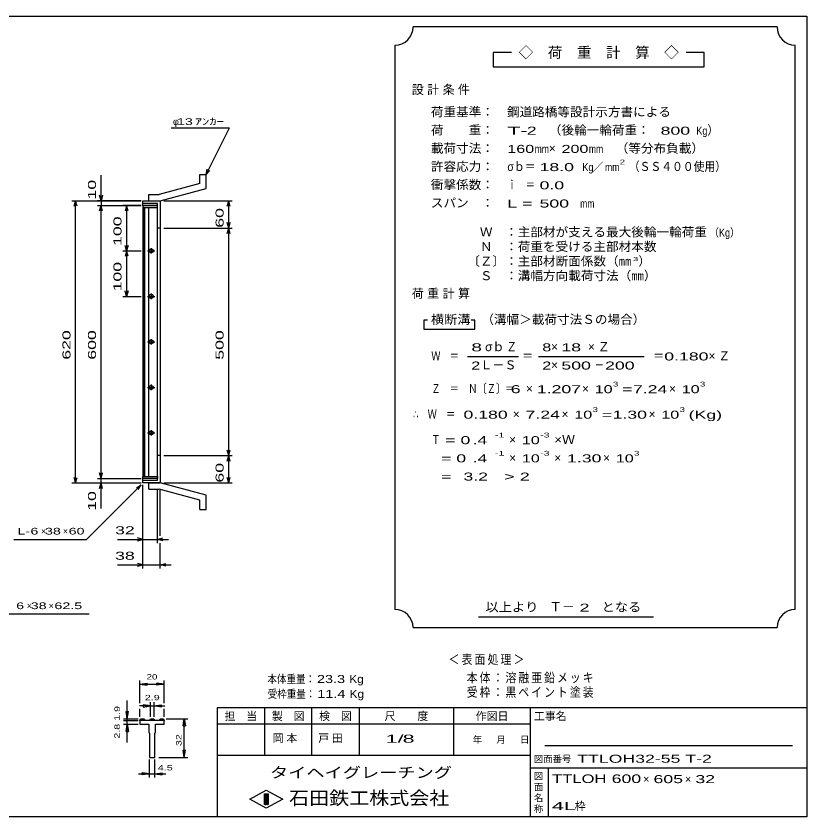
# Model space of a CAD drawing. Units: millimetres, scale not verified. Extents: x -1456 to 1385, y -1026 to 843.
# Drawn here: x -353 to 1385, y -917 to 843 of the extents above; entities that cross this region are included whole.
import ezdxf
from ezdxf.enums import TextEntityAlignment as Align

# ---------------------------------------------------------------- set-up
doc = ezdxf.new("R2010")
doc.units = ezdxf.units.MM
doc.header["$LTSCALE"] = 8
for name, color, linetype, lineweight in [('0_2', 150, 'Continuous', 25), ('16', 3, 'Continuous', 25), ('19', 6, 'Continuous', 25), ('22', 2, 'Continuous', 25), ('32', 4, 'Continuous', 25)]:
    doc.layers.add(name, color=color, linetype=linetype, lineweight=lineweight)
doc.styles.add('ベクトル', font='')
doc.styles.get('ベクトル').set_extended_font_data('ベクトル')

msp = doc.modelspace()

# ---------------------------------------------------------------- linework, layer by layer
at = {"layer": '0_2'}
for p, q in [((-1383.2, 842.8), (1384.8, 842.8)), ((1384.8, 842.8), (1384.8, -917.2)), ((1384.8, -677.2), (88.8, -677.2)), ((88.8, -677.2), (88.8, -917.2)), ((192.8, -677.2), (192.8, -781.2)), ((296.8, -781.2), (296.8, -677.2)), ((400.8, -677.2), (400.8, -781.2)), ((608.8, -781.2), (608.8, -677.2)), ((776.8, -677.2), (776.8, -917.2)), ((776.8, -713.2), (88.8, -713.2)), ((1352.8, -761.2), (808.8, -761.2)), ((88.8, -781.2), (776.8, -781.2)), ((776.8, -809.2), (1384.8, -809.2)), ((816.8, -917.2), (816.8, -809.2)), ((160.8, -878), (196.8, -858)), ((196.8, -858), (232.8, -878)), ((196.8, -898), (160.8, -878)), ((192.8, -866), (200.8, -866)), ((192.8, -890), (192.8, -866)), ((192.8, -866), (194.4, -866)), ((194.4, -866), (194.4, -890)), ((196, -890), (196, -866)), ((196, -866), (197.6, -866)), ((232.8, -878), (196.8, -898)), ((197.6, -866), (197.6, -890)), ((199.2, -890), (199.2, -866)), ((199.2, -866), (200.8, -866)), ((200.8, -866), (200.8, -890)), ((200.8, -866), (200.8, -890)), ((200.8, -890), (192.8, -890)), ((194.4, -890), (196, -890)), ((197.6, -890), (199.2, -890)), ((1384.8, -917.2), (-1383.2, -917.2))]:
    msp.add_line(p, q, dxfattribs=at)
at = {"layer": '16'}
for p, q in [((-42.3, 426.8), (-74.3, 426.8)), ((-74.3, 426.8), (-74.3, 422.3)), ((-42.3, 422.3), (-42.3, 426.8)), ((-74.3, 422.3), (-42.3, 422.3)), ((-74.3, 422.3), (-74.3, -168.7)), ((-42.3, 422.3), (-74.3, 422.3)), ((-72.8, 422.3), (-72.8, -168.7)), ((-69.8, -168.7), (-69.8, 422.3)), ((-62.3, 422.3), (-62.3, -168.7)), ((-42.3, -168.7), (-42.3, 422.3)), ((-64.3, 326.8), (-48.3, 326.8)), ((-54.3, 329.8), (-58.3, 329.8)), ((-58.3, 323.8), (-54.3, 323.8)), ((-56.3, 332.8), (-56.3, 320.8)), ((-54.3, 229.8), (-58.3, 229.8)), ((-56.3, 232.8), (-56.3, 220.8)), ((-64.3, 226.8), (-48.3, 226.8)), ((-58.3, 223.8), (-54.3, 223.8)), ((-64.3, 126.8), (-48.3, 126.8)), ((-54.3, 129.8), (-58.3, 129.8)), ((-58.3, 123.8), (-54.3, 123.8)), ((-56.3, 132.8), (-56.3, 120.8)), ((-64.3, 26.8), (-48.3, 26.8)), ((-54.3, 29.8), (-58.3, 29.8)), ((-58.3, 23.8), (-54.3, 23.8)), ((-56.3, 32.8), (-56.3, 20.8)), ((-54.3, -70.2), (-58.3, -70.2)), ((-56.3, -67.2), (-56.3, -79.2)), ((-64.3, -73.2), (-48.3, -73.2)), ((-58.3, -76.2), (-54.3, -76.2)), ((-74.3, -168.7), (-42.3, -168.7)), ((-74.3, -173.2), (-74.3, -168.7)), ((-74.3, -168.7), (-42.3, -168.7)), ((-42.3, -173.2), (-74.3, -173.2)), ((-42.3, -168.7), (-42.3, -173.2))]:
    msp.add_line(p, q, dxfattribs=at)
for centre, radius, start, end in [((-58.3, 326.8), 3, 90, 270), ((-56.3, 326.8), 4, 46.6, 133.4), ((-56.3, 326.8), 4, 226.6, 313.4), ((-54.3, 326.8), 3, 270, 90), ((-58.3, 226.8), 3, 90, 270), ((-56.3, 226.8), 4, 46.6, 133.4), ((-54.3, 226.8), 3, 270, 90), ((-56.3, 226.8), 4, 226.6, 313.4), ((-58.3, 126.8), 3, 90, 270), ((-56.3, 126.8), 4, 46.6, 133.4), ((-56.3, 126.8), 4, 226.6, 313.4), ((-54.3, 126.8), 3, 270, 90), ((-58.3, 26.8), 3, 90, 270), ((-56.3, 26.8), 4, 46.6, 133.4), ((-56.3, 26.8), 4, 226.6, 313.4), ((-54.3, 26.8), 3, 270, 90), ((-58.3, -73.2), 3, 90, 270), ((-56.3, -73.2), 4, 46.6, 133.4), ((-54.3, -73.2), 3, 270, 90), ((-56.3, -73.2), 4, 226.6, 313.4)]:
    msp.add_arc(centre, radius, start, end, dxfattribs=at)
at = {"layer": '19'}
for p, q in [((50.7, 494.8), (64.7, 494.8)), ((50.7, 474.8), (50.7, 494.8)), ((64.7, 463.8), (64.7, 494.8)), ((50.7, 474.8), (-38.3, 450.8)), ((-36.3, 436.8), (64.7, 463.8)), ((-61.3, 450.8), (-38.3, 450.8)), ((-61.3, 436.8), (-61.3, 450.8)), ((-74.3, 426.8), (-74.3, 436.8)), ((-74.3, 436.8), (-37.3, 436.8)), ((-42.3, 430.8), (-74.3, 430.8)), ((-61.3, 436.8), (-36.3, 436.8)), ((-42.3, -177.2), (-42.3, 430.8)), ((-37.3, 436.8), (-36.3, 435.8)), ((-36.3, 435.8), (-36.3, -182.2)), ((-36.3, 376.8), (-42.3, 376.8)), ((-36.3, -123.2), (-42.3, -123.2)), ((-74.3, -183.2), (-74.3, -173.2)), ((-74.3, -177.2), (-42.3, -177.2)), ((-37.3, -183.2), (-74.3, -183.2)), ((-61.3, -183.2), (-36.3, -183.2)), ((-61.3, -197.2), (-61.3, -183.2)), ((-36.3, -182.2), (-37.3, -183.2)), ((64.7, -210.2), (-36.3, -183.2)), ((-61.3, -197.2), (-38.3, -197.2)), ((50.7, -221.2), (-38.3, -197.2)), ((64.7, -241.2), (64.7, -210.2)), ((50.7, -241.2), (50.7, -221.2)), ((50.7, -241.2), (64.7, -241.2))]:
    msp.add_line(p, q, dxfattribs=at)
at = {"layer": '22', "color": 4}
for p, q in [((1319.2, 818.8), (519.2, 818.8)), ((479.2, 778.8), (479.2, -461.2)), ((1359.2, -461.2), (1359.2, 778.8)), ((735.2, 762.8), (695.2, 762.8)), ((695.2, 762.8), (695.2, 730.8)), ((1159.2, 762.8), (1119.2, 762.8)), ((1159.2, 730.8), (1159.2, 762.8)), ((695.2, 730.8), (1159.2, 730.8)), ((-12.3, 596.8), (115.7, 596.8)), ((64.7, 494.8), (115.7, 596.8)), ((-166.3, 436.8), (-166.3, 492.8)), ((64.7, 494.8), (67.1, 506.48)), ((64.7, 494.8), (72.7, 503.6)), ((-166.3, 436.8), (-169.5, 448.8)), ((-163.1, 448.8), (-166.3, 436.8)), ((-230.3, 436.8), (-78.3, 436.8)), ((-225.5, 424.8), (-222.3, 436.8)), ((-219.1, 424.8), (-222.3, 436.8)), ((-222.3, -183.2), (-222.3, 436.8)), ((-78.3, 436.8), (-174.3, 436.8)), ((-174.3, 426.8), (-78.3, 426.8)), ((-169.5, 414.8), (-166.3, 426.8)), ((-166.3, 436.8), (-166.3, 426.8)), ((-163.1, 414.8), (-166.3, 426.8)), ((-166.3, -173.2), (-166.3, 426.8)), ((-78.3, 426.8), (-118.3, 426.8)), ((-110.3, 426.8), (-113.5, 414.8)), ((-107.1, 414.8), (-110.3, 426.8)), ((-110.3, 426.8), (-110.3, 326.8)), ((-28.3, 436.8), (122.1, 436.8)), ((110.9, 424.8), (114.1, 436.8)), ((117.3, 424.8), (114.1, 436.8)), ((114.1, 376.8), (114.1, 436.8)), ((114.1, 376.8), (110.9, 388.8)), ((114.1, 376.8), (117.3, 388.8)), ((-28.3, 376.8), (122.1, 376.8)), ((110.9, 364.8), (114.1, 376.8)), ((117.3, 364.8), (114.1, 376.8)), ((114.1, -123.2), (114.1, 376.8)), ((-110.3, 326.8), (-113.5, 338.8)), ((-107.1, 338.8), (-110.3, 326.8)), ((-118.3, 326.8), (-78.3, 326.8)), ((-110.3, 326.8), (-113.5, 314.8)), ((-107.1, 314.8), (-110.3, 326.8)), ((-110.3, 326.8), (-110.3, 226.8)), ((-110.3, 226.8), (-113.5, 238.8)), ((-107.1, 238.8), (-110.3, 226.8)), ((-118.3, 226.8), (-78.3, 226.8)), ((551.2, 174.8), (543.2, 174.8)), ((543.2, 174.8), (543.2, 154.8)), ((655.2, 174.8), (647.2, 174.8)), ((655.2, 154.8), (655.2, 174.8)), ((543.2, 154.8), (655.2, 154.8)), ((639.2, 94.8), (751.2, 94.8)), ((795.2, 94.8), (1027.2, 94.8)), ((-28.3, -123.2), (122.1, -123.2)), ((114.1, -123.2), (110.9, -111.2)), ((110.9, -135.2), (114.1, -123.2)), ((114.1, -123.2), (117.3, -111.2)), ((117.3, -135.2), (114.1, -123.2)), ((114.1, -183.2), (114.1, -123.2)), ((-222.3, -183.2), (-225.5, -171.2)), ((-222.3, -183.2), (-219.1, -171.2)), ((-174.3, -173.2), (-78.3, -173.2)), ((-166.3, -173.2), (-169.5, -161.2)), ((-166.3, -173.2), (-163.1, -161.2)), ((-166.3, -183.2), (-166.3, -173.2)), ((114.1, -183.2), (110.9, -171.2)), ((114.1, -183.2), (117.3, -171.2)), ((-230.3, -183.2), (-78.3, -183.2)), ((-198.3, -307.2), (-78.3, -187.2)), ((-174.3, -183.2), (-78.3, -183.2)), ((-169.5, -195.2), (-166.3, -183.2)), ((-163.1, -195.2), (-166.3, -183.2)), ((-166.3, -239.2), (-166.3, -183.2)), ((-88.7, -193.6), (-78.3, -187.2)), ((-84.7, -197.6), (-78.3, -187.2)), ((-74.3, -315.2), (-74.3, -187.2)), ((-74.3, -371.2), (-74.3, -187.2)), ((-28.3, -183.2), (122.1, -183.2)), ((-42.3, -315.2), (-42.3, -199.4)), ((-36.3, -299.2), (-36.3, -199.4)), ((-358.3, -307.2), (-198.3, -307.2)), ((-130.3, -307.2), (-74.3, -307.2)), ((-74.3, -307.2), (-86.3, -304)), ((-86.3, -310.4), (-74.3, -307.2)), ((-74.3, -307.2), (-42.3, -307.2)), ((-42.3, -307.2), (-30.3, -304)), ((-30.3, -310.4), (-42.3, -307.2)), ((-42.3, -307.2), (-18.3, -307.2)), ((-36.3, -371.2), (-36.3, -315.2)), ((-130.3, -363.2), (-74.3, -363.2)), ((-74.3, -363.2), (-86.3, -360)), ((-86.3, -366.4), (-74.3, -363.2)), ((-74.3, -363.2), (-36.3, -363.2)), ((-36.3, -363.2), (-24.3, -360)), ((-24.3, -366.4), (-36.3, -363.2)), ((-36.3, -363.2), (-12.3, -363.2)), ((-389.609, -471.159), (-192.163, -471.159)), ((663.2, -477.2), (1047.2, -477.2)), ((519.2, -501.2), (1319.2, -501.2))]:
    msp.add_line(p, q, dxfattribs=at)
for centre, start, end in [((479.2, 818.8), 270, 0), ((1359.2, 818.8), 180, 270), ((479.2, -501.2), 0, 90), ((1359.2, -501.2), 90, 180)]:
    msp.add_arc(centre, 40, start, end, dxfattribs=at)
at = {"layer": '32'}
for p, q in [((-80.8, -666.8), (-80.8, -617.2)), ((-80.8, -625.2), (-64.8, -622.8)), ((-80.8, -625.2), (-64.8, -627.6)), ((-80.8, -625.2), (-27.467, -625.2)), ((-64.8, -627.6), (-64.8, -622.8)), ((-27.467, -625.2), (-43.467, -622.8)), ((-43.467, -627.6), (-43.467, -622.8)), ((-27.467, -625.2), (-43.467, -627.6)), ((-27.467, -666.8), (-27.467, -617.2)), ((-108.8, -701.2), (-108.8, -661.2)), ((-58, -697.2), (-58, -665.2)), ((-50.267, -665.2), (-50.267, -697.2)), ((-108.8, -701.2), (-111.2, -685.2)), ((-111.2, -685.2), (-106.4, -685.2)), ((-108.8, -701.2), (-106.4, -685.2)), ((-58, -673.2), (-82, -673.2)), ((-80.8, -697.2), (-80.8, -679.6)), ((-58, -673.2), (-74, -670.8)), ((-74, -670.8), (-74, -675.6)), ((-74, -675.6), (-58, -673.2)), ((-58, -673.2), (-50.267, -673.2)), ((-50.267, -673.2), (-34.267, -670.8)), ((-34.267, -675.6), (-50.267, -673.2)), ((-50.267, -673.2), (-26.267, -673.2)), ((-34.267, -670.8), (-34.267, -675.6)), ((-27.467, -697.2), (-27.467, -679.6)), ((-116.8, -701.2), (-84.8, -701.2)), ((-108.8, -713.2), (-108.8, -701.2)), ((-80.8, -705.2), (-79.467, -701.2)), ((-79.467, -701.2), (-71.733, -701.2)), ((-71.733, -701.2), (-70.4, -705.2)), ((-59.333, -705.2), (-58, -701.2)), ((-58, -701.2), (-50.267, -701.2)), ((-50.267, -701.2), (-48.933, -705.2)), ((-37.867, -705.2), (-36.533, -701.2)), ((-36.533, -701.2), (-28.8, -701.2)), ((-28.8, -701.2), (-27.467, -705.2)), ((-23.467, -701.2), (24.533, -701.2)), ((14.133, -717.2), (16.533, -701.2)), ((16.533, -701.2), (18.933, -717.2)), ((16.533, -786.534), (16.533, -701.2)), ((-116.8, -705.2), (-84.8, -705.2)), ((-116.8, -713.2), (-84.8, -713.2)), ((-111.2, -729.2), (-108.8, -713.2)), ((-108.8, -713.2), (-106.4, -729.2)), ((-108.8, -753.2), (-108.8, -713.2)), ((-80.8, -705.2), (-80.8, -713.2)), ((-27.467, -705.2), (-80.8, -705.2)), ((-80.8, -713.2), (-61.467, -713.2)), ((-61.467, -713.2), (-61.467, -731.867)), ((-46.8, -731.867), (-46.8, -713.2)), ((-46.8, -713.2), (-27.467, -713.2)), ((-27.467, -713.2), (-27.467, -705.2)), ((14.133, -717.2), (18.933, -717.2)), ((-111.2, -729.2), (-106.4, -729.2)), ((-61.467, -731.867), (-60.133, -733.2)), ((-60.133, -733.2), (-60.133, -786.533)), ((-48.133, -733.2), (-46.8, -731.867)), ((-48.133, -786.533), (-48.133, -733.2)), ((16.533, -786.534), (14.133, -770.534)), ((14.133, -770.534), (18.933, -770.534)), ((16.533, -786.534), (18.933, -770.534)), ((-60.133, -786.533), (-48.133, -786.533)), ((-60.133, -830.534), (-60.133, -790.534)), ((-48.133, -830.534), (-48.133, -790.534)), ((-39.467, -786.534), (24.533, -786.534)), ((-84.133, -822.534), (-60.133, -822.534)), ((-60.133, -822.534), (-76.133, -820.134)), ((-76.133, -824.934), (-76.133, -820.134)), ((-60.133, -822.534), (-76.133, -824.934)), ((-60.133, -822.534), (-48.133, -822.534)), ((-48.133, -822.534), (-32.133, -820.134)), ((-48.133, -822.534), (-32.133, -824.934)), ((-48.133, -822.534), (-24.133, -822.534)), ((-32.133, -824.934), (-32.133, -820.134))]:
    msp.add_line(p, q, dxfattribs=at)
msp.add_circle((-108.8, -705.2), 0.8, dxfattribs=at)

# ---------------------------------------------------------------- texts
at = {"layer": '0_2', "style": 'ベクトル'}
for s, height, p in [('担\u3000当', 17.6, (104.8, -695.6)), ('製\u3000図', 17.6, (208.8, -695.6)), ('検\u3000図', 17.6, (312.8, -695.6)), ('尺\u3000\u3000度', 17.6, (456.8, -695.6)), ('作図日', 17.6, (656.8, -695.6)), ('工事名', 17.6, (784.8, -695.6)), ('年', 14.66, (650.4, -747.2)), ('月', 14.66, (702.4, -747.2)), ('日', 14.66, (754.4, -747.2)), ('図面番号', 14.66, (784.8, -789.6)), ('図', 14.66, (784.8, -827.2)), ('面', 14.66, (784.8, -851.2)), ('名', 14.66, (784.8, -875.2)), ('称', 14.66, (784.8, -899.2))]:
    msp.add_text(s, height=height, dxfattribs=at).set_placement(p, align=Align.MIDDLE_LEFT)
at = {"layer": '0_2', "color": 222, "style": 'ベクトル'}
for s, height, width, p in [('タイヘイグレーチング', 23.46, 1.25, (204.8, -819.6)), ('石田鉄工株式会社', 29.33, 1.1, (246.8, -875.6))]:
    msp.add_text(s, height=height, dxfattribs=dict(at, width=width)).set_placement(p, align=Align.MIDDLE_LEFT)
at = {"layer": '22', "style": 'ベクトル'}
for s, height, p in [('◇\u3000荷\u3000重\u3000計\u3000算\u3000◇', 23.46, (751.2, 762.8)), ('φ', 14.66, (-8.3, 610.8)), ('）', 19.35, (1165.6, 592)), ('×', 19.35, (817.6, 552)), ('／', 17.6, (913.2, 510.8)), ('）', 19.35, (1014.4, 304)), ('σｂ', 19.35, (677.6, 116)), ('×', 19.35, (822.4, 116)), ('Ｌ－Ｓ', 19.35, (667.2, 76)), ('×', 19.35, (822.4, 76)), ('×', 19.35, (767.2, 24)), ('×', 19.35, (890.4, 24)), ('×', 19.35, (1081.6, 24)), ('×', 19.35, (738.4, -32)), ('×', 19.35, (845.6, -32)), ('×', 19.35, (1036.8, -32)), ('×', 19.35, (730.4, -88)), ('×', 19.35, (730.4, -128)), ('×', 19.35, (829.6, -128)), ('×', 19.35, (936.8, -128)), ('×', 14.66, (-298.3, -289.2)), ('×', 14.66, (-250.3, -289.2)), ('×', 14.66, (-329.609, -453.159)), ('×', 14.66, (-281.609, -453.159)), ('Ｔ－', 20.53, (818.4, -455.2)), ('×', 17.6, (1024.8, -834)), ('×', 17.6, (1116.8, -834)), ('枠', 17.6, (874.4, -893.2))]:
    msp.add_text(s, height=height, dxfattribs=at).set_placement(p, align=Align.MIDDLE_LEFT)
for s, height, width, p in [('荷重基準：\u3000', 19.35, 1.05, (558.4, 632)), ('鋼道路橋等設計示方書による', 19.35, 1.05, (725.6, 632)), (' 13 ', 14.66, 1.6, (-8.3, 610.8)), ('ｱﾝｶｰ', 14.66, 1.6, (39.7, 610.8)), ('荷\u3000\u3000重：\u3000', 19.35, 1.05, (558.4, 592)), ('T-', 17.6, 2, (726.4, 590.8)), (' 2 ', 17.6, 1.65, (758.4, 590.8)), ('（後輪一輪荷重：', 19.35, 1.05, (817.6, 592)), ('  800', 17.6, 1.65, (1041.6, 590.8)), ('Kg', 17.6, 0.85, (1141.6, 590.8)), ('載荷寸法：\u3000', 19.35, 1.05, (558.4, 552)), ('\u3000（等分布負載）', 19.35, 1.05, (936.8, 552)), ('160', 17.6, 1.5, (726.4, 550.8)), ('mm', 17.6, 0.8, (786.4, 550.8)), ('200', 17.6, 1.5, (845.6, 550.8)), ('mm', 17.6, 0.8, (905.6, 550.8)), ('許容応力：\u3000', 19.35, 1.05, (558.4, 512)), ('σｂ＝', 19.35, 0.9, (726.4, 512)), (' 18.0', 17.6, 1.65, (786.4, 510.8)), ('Kg', 17.6, 0.85, (891.2, 510.8)), ('mm', 17.6, 0.8, (941.2, 510.8)), ('2', 10.56, 1.5, (973.2, 522)), ('（ＳＳ４００使用）', 19.35, 0.9, (993.2, 512)), ('衝撃係数：\u3000', 19.35, 1.05, (558.4, 472)), ('ｉ\u3000＝', 19.35, 0.75, (726.4, 472)), (' 0.0', 17.6, 1.65, (786.4, 470.8)), ('スパン\u3000：\u3000', 19.35, 1.05, (558.4, 432)), ('L =', 17.6, 1.65, (726.4, 430.8)), (' 500 ', 17.6, 1.65, (786.4, 430.8)), ('mm', 17.6, 0.8, (886.4, 430.8)), ('\u3000Ｗ\u3000：主部材が支える最大後輪一輪荷重', 19.35, 1.05, (638.4, 368)), ('（Kg）', 17.6, 0.85, (1170.4, 366.8)), ('\u3000Ｎ\u3000：荷重を受ける主部材本数', 19.35, 1.05, (638.4, 336)), ('〔Ｚ〕：主部材断面係数（㎜', 19.35, 1.05, (638.4, 304)), ('3', 8.798, 1.8, (1002.4, 308.8)), ('\u3000Ｓ\u3000：溝幅方向載荷寸法（㎜）', 19.35, 1.05, (638.4, 272)), ('横断溝', 19.35, 1.1, (558.4, 176)), ('\u3000（溝幅＞載荷寸法Ｓの場合）', 19.35, 1.05, (641.6, 176)), ('8', 17.6, 1.8, (647.2, 114.8)), ('Ｚ', 19.35, 0.9, (724, 116)), ('8', 17.6, 1.5, (803.2, 114.8)), (' 18 ', 17.6, 1.65, (834.4, 114.8)), ('Ｗ\u3000＝', 19.35, 0.75, (559.2, 96)), ('＝', 19.35, 0.9, (759.2, 96)), ('＝', 19.35, 0.9, (1047.2, 96)), ('0.180', 17.6, 1.65, (1071.2, 94.8)), ('2', 17.6, 1.5, (647.2, 74.8)), ('2', 17.6, 1.5, (803.2, 74.8)), (' 500 ', 17.6, 1.65, (834.4, 74.8)), ('－', 19.35, 0.75, (918.4, 76)), (' 200 ', 17.6, 1.65, (930.4, 74.8)), ('Ｚ\u3000＝\u3000Ｎ〔Ｚ〕＝', 19.35, 0.75, (559.2, 24)), ('3', 10.56, 1.5, (958.4, 34)), ('3', 10.56, 1.5, (1149.6, 34)), (' 6 ', 17.6, 1.65, (723.2, 22.8)), ('1.207', 17.6, 1.65, (791.2, 22.8)), ('10', 17.6, 1.5, (918.4, 22.8)), ('=', 17.6, 1.7, (978.4, 22.8)), ('7.24', 17.6, 1.65, (1002.4, 22.8)), ('10', 17.6, 1.5, (1109.6, 22.8)), ('3', 10.56, 1.5, (913.6, -22)), ('3', 10.56, 1.5, (1104.8, -22)), ('∴\u3000Ｗ\u3000＝', 19.35, 0.75, (519.2, -32)), (' 0.180', 17.6, 1.65, (619.2, -33.2)), ('7.24', 17.6, 1.65, (766.4, -33.2)), ('10', 17.6, 1.5, (873.6, -33.2)), ('=', 17.6, 1.7, (933.6, -33.2)), ('1.30', 17.6, 1.65, (957.6, -33.2)), ('10', 17.6, 1.5, (1064.8, -33.2)), ('(Kg)', 17.6, 1.65, (1124.8, -33.2)), ('Ｔ', 19.35, 0.75, (559.2, -88)), (' = 0', 17.6, 1.65, (579.2, -89.2)), (' .4 ', 17.6, 1.65, (639.2, -89.2)), ('-1', 10.56, 1.65, (699.2, -78)), ('10', 17.6, 1.5, (758.4, -89.2)), ('-3', 10.56, 1.65, (798.4, -78)), ('×Ｗ', 19.35, 1.1, (829.6, -88)), ('  = 0', 17.6, 1.65, (559.2, -129.2)), (' .4 ', 17.6, 1.65, (639.2, -129.2)), ('-1', 10.56, 1.65, (699.2, -118)), ('10', 17.6, 1.5, (758.4, -129.2)), ('-3', 10.56, 1.65, (798.4, -118)), ('1.30', 17.6, 1.65, (857.6, -129.2)), ('10', 17.6, 1.5, (964.8, -129.2)), ('3', 10.56, 1.5, (1004.8, -118)), ('  =', 17.6, 1.65, (559.2, -169.2)), (' 3.2', 17.6, 1.65, (619.2, -169.2)), ('>', 17.6, 1.7, (719.2, -169.2)), (' 2 ', 17.6, 1.65, (743.2, -169.2)), (' 32 ', 17.6, 1.65, (-146.3, -287.2)), ('L-', 14.66, 1.6, (-350.3, -289.2)), (' 6 ', 14.66, 1.6, (-330.3, -289.2)), (' 38 ', 14.66, 1.6, (-298.3, -289.2)), (' 60 ', 14.66, 1.6, (-246.3, -289.2)), (' 38 ', 17.6, 1.65, (-146.3, -343.2)), (' 6 ', 14.66, 1.6, (-361.609, -453.159)), (' 38', 14.66, 1.6, (-329.609, -453.159)), (' 62.5', 14.66, 1.6, (-277.609, -453.159)), ('以上より\u3000', 19.35, 1.1, (678.4, -456)), (' 2 ', 17.6, 1.65, (874.4, -457.2)), ('となる', 19.35, 1.1, (933.6, -456)), ('本体重量：', 17.6, 0.85, (199.2, -614)), (' 23.3', 17.6, 1.35, (299.2, -614)), ('Kg', 17.6, 1.1, (379.2, -614)), ('受枠重量：', 17.6, 0.85, (199.851, -646.805)), (' 11.4', 17.6, 1.35, (299.851, -646.805)), ('Kg', 17.6, 1.1, (379.851, -646.805)), ('1/', 17.6, 2, (459.2, -745.2)), (' 8 ', 17.6, 2, (483.2, -745.2)), ('TTLOH32-55 T-2                        ', 17.6, 1.65, (880, -789.2)), ('TTLOH', 18.77, 1.45, (824.8, -833.2)), (' 600 ', 18.77, 1.55, (944.8, -833.2)), (' 605 ', 17.6, 1.65, (1036.8, -834)), (' 32 ', 17.6, 1.65, (1128.8, -834)), ('4L', 17.6, 2.05, (824, -893.2))]:
    msp.add_text(s, height=height, dxfattribs=dict(at, width=width)).set_placement(p, align=Align.MIDDLE_LEFT)
at = {"layer": '22', "style": 'ベクトル', "width": 1.65}
for s, p in [(' 10 ', (-186.3, 428.8)), (' 60 ', (94.1, 366.8)), (' 100 ', (-130.3, 326.8)), (' 100 ', (-130.3, 226.8)), (' 620 ', (-242.3, 76.8)), (' 600 ', (-186.3, 76.8)), (' 500 ', (94.1, 76.8)), (' 60 ', (94.1, -193.2)), (' 10 ', (-186.3, -255.2))]:
    msp.add_text(s, height=17.6, rotation=90, dxfattribs=at).set_placement(p, align=Align.MIDDLE_LEFT)
at = {"layer": '22', "attachment_point": 4, "style": 'ベクトル'}
for s, insert, char_height in [('\\T1.28;設計条件', (516.4, 680), 19.35), ('\\T1.28;荷重計算', (516.4, 232), 19.35), ('\\T1.42;×Ｚ', (903.6, 116), 19.35), ('\\T1.42;×Ｚ', (1168.4, 96), 19.35), ('\\T1.2;\\W0.85;＜表面処理＞', (597.2, -572), 20.53), ('\\T1.19;\\W0.85;本体：溶融亜鉛メッキ', (637.2, -612), 20.53), ('\\T1.19;\\W0.85;受枠：黒ペイント塗装', (637.2, -644), 20.53), ('\\T1.25;岡本\u3000', (210.8, -745.2), 17.6), ('\\T1.25;戸田\u3000', (310.8, -745.2), 17.6)]:
    msp.add_mtext(s, dxfattribs=dict(at, insert=insert, char_height=char_height))
at = {"layer": '32', "color": 2, "style": 'ベクトル'}
for s, width, p in [('20', 1.35, (-66.133, -609.2)), ('2.9', 1.5, (-70.133, -654.8)), (' 4.5 ', 1.5, (-48.133, -808.934))]:
    msp.add_text(s, height=11.73, dxfattribs=dict(at, width=width)).set_placement(p, align=Align.MIDDLE_LEFT)
at = {"layer": '32', "color": 2, "style": 'ベクトル', "width": 1.5}
for s, p in [('2.8 1.9', (-131.2, -745.2)), (' 32 ', (4.533, -767.867))]:
    msp.add_text(s, height=11.73, rotation=90, dxfattribs=at).set_placement(p, align=Align.MIDDLE_LEFT)

doc.saveas('drawing.dxf')
